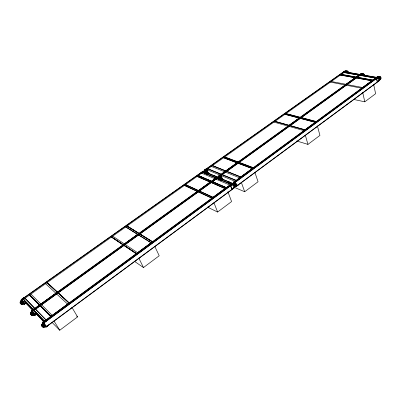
<?xml version="1.0" encoding="UTF-8"?>
<svg xmlns="http://www.w3.org/2000/svg" width="401" height="401" viewBox="0 0 401 401"><rect width="100%" height="100%" fill="white"/><g stroke="black" fill="none" stroke-linecap="round" stroke-linejoin="round"><path stroke-width="0.6" d="M203.868 171.929L204.836 169.768L206.635 168.5L207.307 168.776L205.668 170.225L204.675 172.435A1.153 0.892 -67.2 0 0 204.595 173.011M204.004 172.154L204.991 169.944M204.365 173.011A1.429 1.108 -67.2 0 1 204.47 172.37L205.507 170.049L207.307 168.776M218.881 179.447A1.188 0.902 -67.2 0 1 218.836 178.395L219.848 176.124L221.517 174.625L220.806 174.335L218.981 175.648L217.923 178.014L218.48 178.244M219.141 175.828L218.124 178.094A1.183 0.902 -67.2 0 0 218.074 178.27M221.517 174.625L219.693 175.944L218.63 178.315A1.469 1.118 -67.2 0 0 218.52 179.062M232.846 184.3L233.933 181.864L235.788 180.5L236.54 180.811L234.846 182.355L233.798 184.696A1.218 0.907 -67.2 0 0 234.329 186.139L234.57 186.154M233.116 184.234L234.094 182.044M236.54 180.811L234.685 182.174L233.407 184.535M34.752 309.181L34.22 308.635L31.789 310.379L30.556 313.121L31.083 313.677L32.316 310.93L34.752 309.181L34.897 309.412L32.561 311.096L31.378 313.727A1.449 1.133 -41.1 0 0 32.286 315.141L35.012 314.935L36.872 313.587M31.077 314.334A1.444 1.133 -41 0 1 30.852 313.171L32.035 310.544M42.712 326.675A1.85 1.429 -42.2 0 1 41.649 324.89L42.927 322.043L45.418 320.214L46.135 321.036L43.739 322.795L42.516 325.512A1.494 1.153 -42.2 0 0 43.438 326.955L46.225 326.71L48.606 324.95L48.752 325.186L46.275 327.015L43.368 327.271L43.107 327.015M42.706 326.244A1.489 1.153 -42.2 0 0 44.451 324.454A1.489 1.153 -42.2 0 0 42.421 324.003A1.489 1.153 -42.2 0 0 42.336 326.158A1.494 1.153 -42.2 0 1 41.955 324.92L43.178 322.209M45.985 320.8L43.493 322.63L42.215 325.467L41.654 324.875M26.311 302.6L24.496 303.893L21.824 304.063A1.403 1.118 -39.8 0 1 20.927 302.67L22.075 300.123L24.361 298.509L23.714 297.768L21.343 299.447L20.145 302.098L20.641 302.62A1.739 1.383 -39.8 0 0 21.749 304.359L24.551 304.179L26.436 302.835M21.549 303.768L21.333 303.537A1.398 1.118 -39.8 0 1 20.436 302.148L21.579 299.607M20.641 302.62L21.839 299.963L24.215 298.284M52.065 322.399L59.749 330.249L77.573 316.9L71.844 307.236M134.21 261.156L143.473 267.552L159.202 255.773L154.726 246.259M207.277 207.021L217.603 212.039L231.588 201.568L227.893 191.703M234.625 187.473L244.69 191.753L258.069 181.738L254.901 172.485M296.71 140.972L307.938 144.39L319.938 135.408L317.356 125.854M353.572 99.408L364.79 101.819L375.612 93.714L373.632 84.295M44.26 326.549L45.714 326.424L46.331 325.963M231.778 189.137L235.387 186.475A1.83 1.363 -67.2 0 0 236.189 184.024A1.83 1.363 -67.2 0 0 234.314 183.543L230.695 186.204L231.778 189.137L235.567 186.55A1.83 1.363 -67.2 0 0 236.369 184.099A1.83 1.363 -67.2 0 0 234.495 183.618L230.695 186.204M380.729 77.634A1.644 1.033 -76.3 0 0 379.381 76.837L376.584 78.897L377.176 81.744L379.963 79.684A1.644 1.033 -76.3 0 0 380.609 78.726M377.176 81.744L380.168 79.719A1.644 1.033 -76.3 0 0 380.91 77.533A1.644 1.033 -76.3 0 0 379.587 76.872L376.584 78.897M234.44 187.578L46.215 326.67L43.062 322.088L232.069 183.357M234.109 186.355L236.284 186.55L238.044 184.956L236.269 186.264L235.542 186.219M45.539 325.963L46.336 326.83L234.555 187.708L233.121 183.798L222.395 179.307L220.956 175.483L235.046 181.297M235.893 186.109L236.42 186.33L379.281 80.736L378.499 76.942L377.326 76.736L233.943 181.984L234.961 184.771M46.105 325.787L44.792 326.193M43.183 322.244L232.179 183.488L233.081 183.864L43.854 322.95L46.336 326.83M235.021 184.761L234.054 182.109L377.431 76.847L377.677 78.045M231.984 183.833L233.086 183.026A1.825 1.358 -67.2 0 1 233.618 182.766M232.284 183.818L233.267 183.102A1.825 1.358 -67.2 0 1 233.938 182.816M43.849 322.91L233.121 183.798M233.943 181.984L234.996 182.42L378.499 76.942M234.956 182.485L378.434 77.022L379.176 80.626L236.309 186.199L234.956 182.485L234.054 182.109M35.889 313.131L34.371 314.229L35.118 315.046L36.401 314.118L43.93 321.978M34.777 314.168L33.463 314.459M35.935 313.331L36.225 313.121M33.118 314.785L34.536 314.68L35.143 314.239M35.895 313.692L36.351 313.366M221.162 179.513L220.71 179.843A1.779 1.353 -67.2 0 0 221.096 177.563A1.779 1.353 -67.2 0 0 219.327 177.272L217.397 178.661L219.497 177.342A1.779 1.353 -67.2 0 1 221.332 177.763A1.779 1.353 -67.2 0 1 220.695 180.119M222.841 178.781L221.292 179.944L220.811 179.914M220.58 179.648L221.432 180.004L222.395 179.307M31.779 314.996L32.22 315.452L35.067 315.231L36.997 313.833M220.806 180.189L221.307 180.224L222.67 179.237M218.976 179.698L218.144 177.513L32.666 311.206L35.118 315.046M218.996 175.768L219.994 176.184L361.727 74.02L360.609 73.824L218.996 175.768L220.084 178.485M218.896 179.653L218.109 177.578L32.671 311.246L31.93 310.434L217.152 177.097M360.71 73.934L219.106 175.894L219.959 176.25L361.667 74.1A1.063 0.687 -76.7 0 0 361.486 74.015M43.985 321.792L36.456 313.938L34.13 310.289L35.534 309.281L45.995 320.078M215.999 179.182L217.061 178.415L230.966 184.29M215.011 178.761L216.069 177.999L202.916 172.44L201.873 173.182M32.04 310.585L217.262 177.222L218.109 177.578M25.418 302.138L23.9 303.266L21.484 299.502L203.046 171.172L203.984 171.568L204.61 173.172M24.286 303.166L22.667 303.457M25.133 302.565L25.699 302.159M22.662 303.747L24.496 303.346M25.529 302.61L25.819 302.404M207.247 173.397L206.685 173.798L207.252 174.024L208.199 173.347L218.144 177.513M208.68 172.811L207.116 173.969L206.284 173.904M21.92 300.159L24.596 303.993L25.844 303.106L32.671 310.229M208.926 172.966L207.137 174.24L206.715 174.064M206.315 174.174L206.405 174.214A1.729 1.343 -67.2 0 0 207.157 171.889A1.729 1.343 -67.2 0 0 205.312 171.407L203.252 172.686L205.152 171.337A1.729 1.343 -67.2 0 1 206.966 171.763A1.729 1.343 -67.2 0 1 206.36 174.059M205.898 172.56L204.861 169.889L344.695 71.052L345.757 71.238L346.038 72.451M21.594 299.652L203.147 171.292L203.954 171.633L204.55 173.157M205.949 172.545L204.961 170.014L344.79 71.157M21.484 299.502L22.185 300.274L203.984 171.568M204.961 170.014L205.768 170.345L345.757 71.238M23.609 299.352L24.972 298.384L34.792 308.514L33.393 309.522L23.609 299.352L25.9 302.93L32.727 310.053M42.681 326.349A1.494 1.153 -42.2 0 0 42.877 326.364L43.92 326.269M44.27 326.239L44.616 326.208M43.534 326.615L43.899 326.584M31.759 314.584L32.611 314.524M31.874 314.88L32.23 314.85M21.333 303.537L22.336 303.477M20.14 302.113A1.734 1.383 -39.8 0 0 21.253 303.838L21.443 303.828M234.816 186.169L235.176 186.194M219.487 179.813L219.969 179.849M206.269 174.169L207.011 174.229M344.96 71.804L359.807 74.406M360.92 74.601L376.519 77.333M376.469 77.478L360.875 74.741L360.048 75.338L375.637 78.09M344.008 72.476L375.547 78.045M341.311 74.385L356.123 77.052M357.236 77.253L372.8 80.06M341.271 74.496L356.088 77.167L345.206 85.002L330.419 82.095M357.201 77.368L372.76 80.175L361.777 88.24L346.238 85.182M285.943 113.568L300.194 117.318M301.261 117.603L316.269 121.553M285.903 113.683L300.154 117.438L288.108 126.109L273.913 122.079M301.221 117.724L316.229 121.678L304.033 130.626L289.086 126.38M224.655 156.941L238.124 161.999M239.136 162.38L253.362 167.728M224.615 157.062L238.084 162.124L224.675 171.778L211.302 166.39M239.096 162.505L253.322 167.859L239.708 177.849L225.578 172.154M207.944 168.766L236.169 180.35M236.114 180.51L222.134 174.761L221.081 175.518L222.445 179.152L233.051 183.598M207.392 169.001L206.635 168.5M221.603 174.856L220.806 174.335M236.625 181.046L235.788 180.5M204.836 169.768L205.507 170.049M218.981 175.648L219.693 175.944M233.933 181.864L234.685 182.174M204.861 169.889L205.798 170.28L207.252 174.024M237.843 185.072L238.129 185.187M218.009 177.287L208.249 173.197L206.876 169.643L207.908 168.906L221.136 174.35L220.089 175.107L206.751 169.608L208.199 173.347M203.888 172.109L204.184 172.235M202.966 172.285L216.124 177.838M217.111 178.255L231.021 184.124M220.73 179.984L221.307 180.224M235.577 186.254L236.284 186.55M233.999 185.999L234.329 186.139M201.748 173.147L229.888 185.082M198.46 175.573L211.548 181.227L197.332 191.467L184.36 185.457M212.535 181.658L226.375 187.638L211.918 198.249L198.194 191.894M198.305 175.588L211.387 181.247M212.375 181.673L226.209 187.658M198.264 175.713L211.347 181.377M212.329 181.803L226.169 187.788M184.666 185.337L197.538 191.317M198.51 191.768L212.129 198.094M127.197 226.009L139.097 233.392L123.152 244.871L111.543 237.086M139.994 233.948L152.621 241.783L136.355 253.718L124.029 245.457M127.037 226.024L138.931 233.407M139.829 233.963L152.45 241.798M126.992 226.154L138.886 233.542M139.789 234.099L152.405 241.933M111.754 236.941L123.368 244.715M124.245 245.302L136.571 253.557M111.428 237.066L123.032 244.851M123.909 245.437L136.235 253.703M47.238 282.6L57.543 292.103L39.493 305.101L29.574 295.101M58.32 292.825L69.298 302.945L50.817 316.514L40.245 305.858M47.027 282.64L57.328 292.149M58.11 292.865L69.082 302.991M46.982 282.78L57.288 292.289M58.065 293.011L69.037 303.136M76.691 316.068L77.573 316.9M29.834 294.92L39.759 304.91M40.506 305.667L51.087 316.314M29.438 295.091L39.353 305.091M40.105 305.848L50.671 316.504M25.027 298.209L46.055 319.893M24.361 298.509L23.714 297.768M34.897 309.412L34.22 308.635M46.135 321.036L45.418 320.214M34.13 310.289L44.561 321.131M33.213 309.512L23.433 299.341L25.844 303.106M44.381 321.121L33.955 310.279L36.401 314.118M21.343 299.447L21.839 299.963M31.789 310.379L32.316 310.93M42.927 322.043L43.493 322.63M24.055 303.657L24.551 304.179M34.536 314.68L35.067 315.231M45.714 326.424L46.275 327.015M20.436 302.148L20.927 302.67M30.852 313.171L31.378 313.727M41.955 324.92L42.516 325.512M31.89 314.725L32.286 315.141M42.877 326.364L43.438 326.955M22.175 300.229L24.596 303.993M31.93 310.434L34.381 314.269M34.436 311.427L35.654 313.346M43.062 322.088L44.656 324.569M30.952 294.123L40.857 304.008M41.654 304.84L52.21 315.376M53.975 320.96L59.749 330.249M45.639 283.733L55.864 293.206M56.686 294.003L67.579 304.093M112.766 236.224L124.36 243.893M125.277 244.555L137.588 252.705M138.781 258.038L143.473 267.552M213.954 202.741L217.603 212.039M205.768 170.345L207.147 173.904M214.936 175.693L215.818 178.014M219.994 176.184L221.432 180.004M219.959 176.25L221.327 179.879M229.247 181.833L230.084 184.104M230.871 186.28L231.958 189.217M228.249 181.417L229.086 183.683M234.996 182.42L236.42 186.33M241.372 182.485L244.69 191.753M305.392 135.413L307.938 144.39M331.341 81.523L346.048 84.31M345.702 71.318L345.968 72.466M347.171 84.596L362.629 87.528M362.694 92.375L364.79 101.819M376.785 78.932L377.376 81.779M43.353 327.271A1.855 1.429 -42.2 0 1 42.21 325.482M32.205 315.452A1.794 1.409 -41.1 0 1 31.077 313.692M31.694 314.584A1.444 1.133 -41 0 1 31.509 314.554M31.443 314.87A1.789 1.409 -41 0 1 30.551 313.136M20.942 301.732A0.952 0.757 -39.8 0 1 22.145 301.462A0.952 0.757 -39.8 0 1 22.24 302.565A0.952 0.757 -39.8 0 1 21.058 302.976M20.677 302.389A0.952 0.757 -39.8 0 1 20.717 302.133M31.895 312.379A0.982 0.772 -41 0 1 32.782 312.625M32.887 312.991A0.982 0.772 -41 0 1 31.473 314.008M31.032 314.274A1.444 1.133 -41 0 1 31.504 312.153A1.444 1.133 -41 0 1 33.308 312.915A1.444 1.133 -41 0 1 31.468 314.459M42.686 324.264A1.013 0.782 -42.2 0 1 44.03 324.675A1.013 0.782 -42.2 0 1 42.747 325.812M219.372 179.372A0.807 0.612 -67.2 0 1 219.618 178.064A0.807 0.612 -67.2 0 1 220.48 178.64A0.807 0.612 -67.2 0 1 219.527 179.478M218.991 179.453A1.188 0.902 -67.2 0 1 219.532 177.738A1.188 0.902 -67.2 0 1 220.771 178.32A1.188 0.902 -67.2 0 1 219.848 179.854M219.588 179.818A1.188 0.902 -67.2 0 1 219.788 178.144A1.188 0.902 -67.2 0 1 221.146 178.164A1.188 0.902 -67.2 0 1 220.771 179.838M219.126 179.437A1.188 0.902 -67.2 0 1 219.698 177.808A1.188 0.902 -67.2 0 1 220.921 178.29A1.188 0.902 -67.2 0 1 220.199 179.859M219.116 177.172A1.183 0.902 -67.2 0 1 219.588 177.442M219.788 178.189A1.183 0.902 -67.2 0 1 219.568 178.871M217.933 178.204A1.183 0.902 -67.2 0 1 218.735 177.222M219.512 176.64A1.774 1.353 -67.2 0 1 220.064 177.402M220.069 178.385A1.774 1.353 -67.2 0 1 219.693 179.197M218.69 176.535A1.774 1.353 -67.2 0 0 218.164 176.786L216.239 178.174L218.334 176.856A1.774 1.353 -67.2 0 1 219.001 176.58M219.558 176.651A1.774 1.353 -67.2 0 1 220.234 177.473M220.239 178.455A1.774 1.353 -67.2 0 1 220.189 178.63M219.964 179.122A1.774 1.353 -67.2 0 1 219.863 179.267M219.126 177.152A1.183 0.902 -67.2 0 1 219.467 177.448M219.603 178.234A1.183 0.902 -67.2 0 1 219.547 178.47M217.949 177.683A1.183 0.902 -67.2 0 1 218.756 177.102M218.395 177.869A0.807 0.612 -67.2 0 1 218.545 177.708M217.688 177.453A1.183 0.902 -67.2 0 1 218.71 176.981M205.127 170.641A1.729 1.343 -67.2 0 1 205.898 172.62M204.705 170.615A1.729 1.343 -67.2 0 0 204.049 170.876L200.545 173.357L204.209 170.946A1.729 1.343 -67.2 0 1 204.726 170.706M205.152 170.681A1.729 1.343 -67.2 0 1 206.059 172.691M205.322 171.402A1.153 0.892 -67.2 0 0 205.076 171.282A1.153 0.892 -67.2 0 1 205.292 171.463M205.658 172.26A1.153 0.892 -67.2 0 1 205.086 173.307M203.893 172.034A1.153 0.892 -67.2 0 1 204.705 171.277M205.387 172.646A1.153 0.892 -67.2 0 1 205.076 173.112M203.783 171.859A1.153 0.892 -67.2 0 1 204.279 171.322M205.287 172.605A0.782 0.607 -67.2 0 1 205.122 172.871M203.668 171.448A1.153 0.892 -67.2 0 1 204.054 171.147M233.232 184.28A0.827 0.617 -67.2 0 1 233.367 184.079M233.958 183.798A0.827 0.617 -67.2 0 1 234.139 183.858M234.62 183.853A1.218 0.907 -67.2 0 0 233.953 183.417A1.218 0.907 -67.2 0 1 234.475 183.864M234.68 184.701A1.218 0.907 -67.2 0 1 234.354 185.352M232.926 184.249A1.218 0.907 -67.2 0 1 233.577 183.513M232.515 183.808A1.218 0.907 -67.2 0 1 233.237 183.227M234.445 182.866A1.825 1.358 -67.2 0 1 234.956 183.508M234.369 182.836A1.825 1.358 -67.2 0 1 235.081 183.457M234.505 184.625A1.218 0.907 -67.2 0 1 234.374 184.976M232.801 184.059A1.218 0.907 -67.2 0 1 233.582 183.367M204.836 173.463A1.153 0.892 -67.2 0 1 205.327 171.813A1.153 0.892 -67.2 0 1 206.575 172.305A1.153 0.892 -67.2 0 1 205.778 173.839M204.961 173.453A1.153 0.892 -67.2 0 1 205.487 171.884A1.153 0.892 -67.2 0 1 206.71 172.28A1.153 0.892 -67.2 0 1 206.109 173.823M205.257 173.433A0.787 0.607 -67.2 0 1 205.362 172.174A0.787 0.607 -67.2 0 1 206.299 172.555A0.787 0.607 -67.2 0 1 205.487 173.528M205.217 173.402A1.153 0.897 -67.2 0 1 205.934 171.934A1.153 0.897 -67.2 0 1 207.051 172.53A1.153 0.897 -67.2 0 1 206.335 173.999M234.249 186.415A1.514 1.128 -67.2 0 1 233.593 184.625M363.366 75.188A0.727 0.466 -76.6 0 0 362.975 74.621A0.727 0.466 -76.6 0 0 362.434 75.198A1.068 0.687 -76.6 0 1 363.211 74.32A1.068 0.687 -76.6 0 1 363.787 75.147M363.04 75.157A0.727 0.466 -76.6 0 1 363.652 74.741A0.727 0.466 -76.6 0 1 363.907 75.498M362.223 75.137A1.068 0.687 -76.6 0 1 363.055 74.285A1.068 0.687 -76.6 0 1 363.592 75.218M362.785 75.233A1.068 0.687 -76.6 0 1 363.717 74.401A1.068 0.687 -76.6 0 1 364.098 75.634A1.604 1.033 -76.6 0 0 363.897 74.08A1.604 1.033 -76.6 0 0 362.8 73.954L361.106 75.007L362.604 73.924A1.599 1.033 -76.6 0 1 363.707 74.05A1.599 1.033 -76.6 0 1 363.897 75.619M361.507 74.26A1.068 0.687 -76.7 0 1 362.369 74.411M362.629 74.345A1.599 1.033 -76.7 0 0 361.301 73.699L359.797 74.776L361.491 73.729A1.599 1.033 -76.7 0 1 362.694 74.03M361.502 74.105A1.068 0.687 -76.7 0 1 362.283 74.792M361.507 74.626A0.727 0.466 -76.7 0 1 362.233 74.807M346.644 71.338A1.559 1.033 -77 0 0 345.386 70.932L342.644 72.872L345.567 70.962A1.559 1.033 -77 0 1 346.87 71.488M345.472 71.604A1.043 0.687 -77 0 1 346.409 71.563M345.286 71.573A1.038 0.687 -77 0 1 346.269 71.604M345.487 72.005A0.707 0.466 -77 0 1 346.263 71.859M345.462 71.558A0.707 0.466 -77 0 1 345.597 71.609M345.451 71.223A1.038 0.687 -77 0 1 345.722 71.308M378.343 77.433A0.742 0.466 -76.3 0 1 378.89 77.568M378.218 77.177A1.093 0.687 -76.3 0 1 379.145 77.488M378.364 77.032A1.093 0.687 -76.3 0 1 378.459 77.157M377.511 77.203A1.093 0.687 -76.3 0 1 377.963 76.907M379.306 77.137A1.639 1.033 -76.3 0 0 378.008 76.601L376.494 77.714L378.213 76.636A1.639 1.033 -76.3 0 1 379.552 78.035M377.958 77.203A1.093 0.687 -76.3 0 1 378.98 77.624M346.263 72.33A1.043 0.687 -77 0 1 347.081 71.503A1.043 0.687 -77 0 1 347.627 72.416M348.118 72.842A1.564 1.033 -77 0 0 347.913 71.308A1.564 1.033 -77 0 0 346.815 71.177L345.146 72.2L346.634 71.147A1.564 1.033 -77 0 1 347.727 71.273A1.564 1.033 -77 0 1 347.933 72.807M346.444 72.36A1.043 0.687 -77 0 1 347.231 71.533A1.043 0.687 -77 0 1 347.812 72.35M346.474 72.396A0.707 0.466 -77 0 1 347.401 72.386M347.05 72.35A0.707 0.466 -77 0 1 347.903 72.756M346.795 72.426A1.043 0.687 -77 0 1 347.717 71.614A1.043 0.687 -77 0 1 348.113 72.822M359.757 74.546L358.935 75.137L344.093 72.521L344.91 71.939L359.757 74.546M355.226 77.704L340.419 75.017L355.226 77.704M371.892 80.726L356.339 77.904L371.892 80.726M299.196 118.034L284.961 114.265L299.196 118.034M315.261 122.295L300.269 118.32L315.261 122.295M289.036 125.348L274.916 121.368L289.036 125.348M304.976 129.844L290.098 125.648L304.976 129.844M237.016 162.796L223.563 157.713L237.016 162.796M252.239 168.55L238.029 163.182L252.239 168.55M225.708 170.936L212.415 165.603L225.708 170.936M240.76 176.981L226.71 171.337L240.76 176.981M210.229 182.079L197.162 176.395L210.229 182.079M225.031 188.52L211.217 182.51L225.031 188.52M198.41 190.59L185.523 184.63L198.41 190.59M213.016 197.342L199.382 191.036L213.016 197.342M137.633 234.339L125.759 226.926L137.633 234.339M151.127 242.77L138.53 234.901L151.127 242.77M22.296 303.737A0.952 0.762 -39.8 0 0 22.982 302.319A0.952 0.762 -39.8 0 0 21.464 302.72A0.952 0.762 -39.8 0 0 22.296 303.737M22.316 304.118A1.403 1.118 -39.8 0 0 23.328 302.033A1.403 1.118 -39.8 0 0 21.093 302.62A1.403 1.118 -39.8 0 0 22.316 304.118M21.624 303.387A1.398 1.118 -39.8 0 0 22.636 301.306A1.398 1.118 -39.8 0 0 20.401 301.893A1.398 1.118 -39.8 0 0 21.624 303.387M32.772 314.81A0.982 0.772 -41.1 0 0 33.478 313.346A0.982 0.772 -41.1 0 0 31.925 313.772A0.982 0.772 -41.1 0 0 32.772 314.81M32.787 315.201A1.449 1.138 -41.1 0 0 33.834 313.051A1.449 1.138 -41.1 0 0 31.549 313.677A1.449 1.138 -41.1 0 0 32.787 315.201M43.94 326.615A1.018 0.787 -42.3 0 0 44.671 325.101A1.018 0.787 -42.3 0 0 43.082 325.557A1.018 0.787 -42.3 0 0 43.94 326.615M43.955 327.015A1.494 1.153 -42.3 0 0 45.037 324.79A1.494 1.153 -42.3 0 0 42.696 325.467A1.494 1.153 -42.3 0 0 43.955 327.015M220.61 179.568A0.807 0.612 -67.2 0 0 220.7 178.224A0.807 0.612 -67.2 0 0 219.688 179.031A0.807 0.612 -67.2 0 0 220.61 179.568M235.091 185.673A0.827 0.617 -67.2 0 0 235.192 184.3A0.827 0.617 -67.2 0 0 234.164 185.132A0.827 0.617 -67.2 0 0 235.091 185.673M235.618 185.899A0.832 0.617 -67.2 0 0 235.718 184.52A0.832 0.617 -67.2 0 0 234.69 185.357A0.832 0.617 -67.2 0 0 235.618 185.899M235.222 185.974A1.218 0.907 -67.2 0 0 235.367 183.949A1.218 0.907 -67.2 0 0 233.858 185.182A1.218 0.907 -67.2 0 0 235.222 185.974M235.748 186.199A1.223 0.907 -67.2 0 0 235.893 184.169A1.223 0.907 -67.2 0 0 234.385 185.402A1.223 0.907 -67.2 0 0 235.748 186.199M235.402 186.054A1.218 0.907 -67.2 0 0 235.547 184.024A1.218 0.907 -67.2 0 0 234.039 185.257A1.218 0.907 -67.2 0 0 235.402 186.054M206.415 173.578A0.787 0.607 -67.2 0 0 206.49 172.27A0.787 0.607 -67.2 0 0 205.497 173.052A0.787 0.607 -67.2 0 0 206.415 173.578M379.937 78.761A0.747 0.466 -76.3 0 0 379.842 77.563A0.747 0.466 -76.3 0 0 379.161 78.521A0.747 0.466 -76.3 0 0 379.937 78.761M380.524 78.867A0.747 0.466 -76.3 0 0 380.429 77.669A0.747 0.466 -76.3 0 0 379.747 78.626A0.747 0.466 -76.3 0 0 380.524 78.867M380.073 78.987A1.093 0.687 -76.3 0 0 379.932 77.228A1.093 0.687 -76.3 0 0 378.935 78.636A1.093 0.687 -76.3 0 0 380.073 78.987M380.659 79.092A1.098 0.687 -76.3 0 0 380.519 77.328A1.098 0.687 -76.3 0 0 379.521 78.736A1.098 0.687 -76.3 0 0 380.659 79.092M380.273 79.022A1.093 0.687 -76.3 0 0 380.133 77.263A1.093 0.687 -76.3 0 0 379.135 78.671A1.093 0.687 -76.3 0 0 380.273 79.022"/></g></svg>
